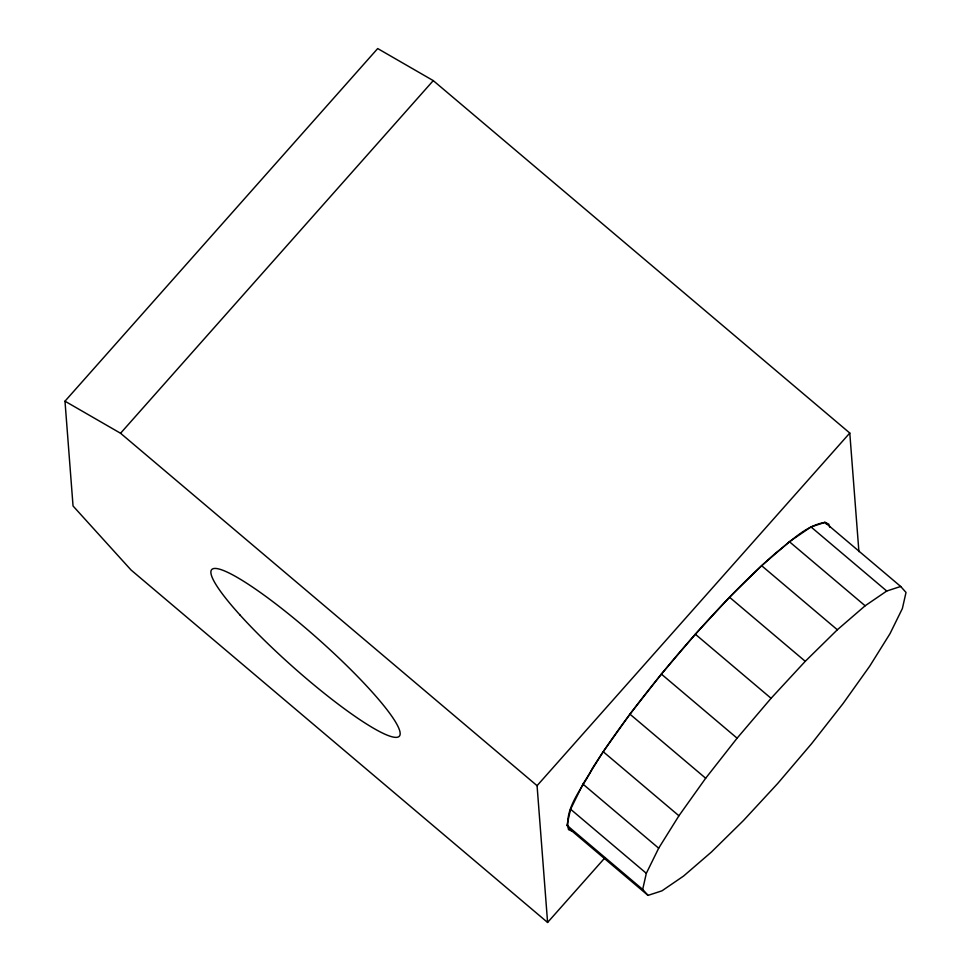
<?xml version="1.0" encoding="UTF-8"?>
<svg xmlns="http://www.w3.org/2000/svg" width="971" height="971" viewBox="0 0 971 971"><rect width="100%" height="100%" fill="white"/><g stroke="black" fill="none" stroke-linecap="round" stroke-linejoin="round"><path stroke-width="1.46" d="M572.283 831.31L566.955 825.326L570.584 809.231L582.952 784.119L603.197 751.7L629.948 714.171L661.372 674.092L695.333 634.221L729.524 597.238L761.616 565.68L789.399 541.709L811.003 526.937L824.949 522.386L900.687 586.472L906.016 592.444L902.375 608.538L890.019 633.65L869.773 666.082L843.022 703.611L811.598 743.677L777.625 783.561L743.446 820.531L711.355 852.089L683.572 876.06L661.967 890.832L648.021 895.383L572.283 831.31L568.508 829.622C563.702 808.2 583.498 786.983 592.164 768.692C617.787 728.274 647.329 690.49 678.183 653.956C708.818 618.321 740.788 583.656 776.169 552.633C791.219 541.26 805.59 525.614 824.949 522.386L828.736 524.073L829.902 527.289M648.021 895.383L642.681 889.412L646.322 873.317L658.678 848.193L678.923 815.774L705.674 778.244L737.098 738.178L771.071 698.295L805.262 661.312L837.342 629.766L865.137 605.783L886.741 591.023L900.687 586.472M604.909 857.818L547.595 922.45L131.073 570.026L73.043 505.988L64.984 401.193L377.695 48.55L433.26 80.617L849.783 433.042L858.91 551.637M64.984 401.193L120.55 433.26L433.26 80.617M547.595 922.45L537.072 785.685L849.783 433.042M811.003 526.937L886.741 591.023M789.399 541.709L865.137 605.783M761.616 565.68L837.342 629.766M729.524 597.238L805.262 661.312M695.333 634.221L771.071 698.295M661.372 674.092L737.098 738.178M629.948 714.171L705.674 778.244M603.197 751.7L678.923 815.774M582.952 784.119L658.678 848.193M570.584 809.231L646.322 873.317M120.55 433.26L537.072 785.685M566.955 825.326L642.681 889.412M824.949 522.386L826.734 524.389M240.116 615.141A125.453 18.801 41.6 0 0 397.576 737.195A125.453 18.801 41.6 0 0 279.126 606.462A125.453 18.801 41.6 0 0 240.116 615.141"/></g></svg>
